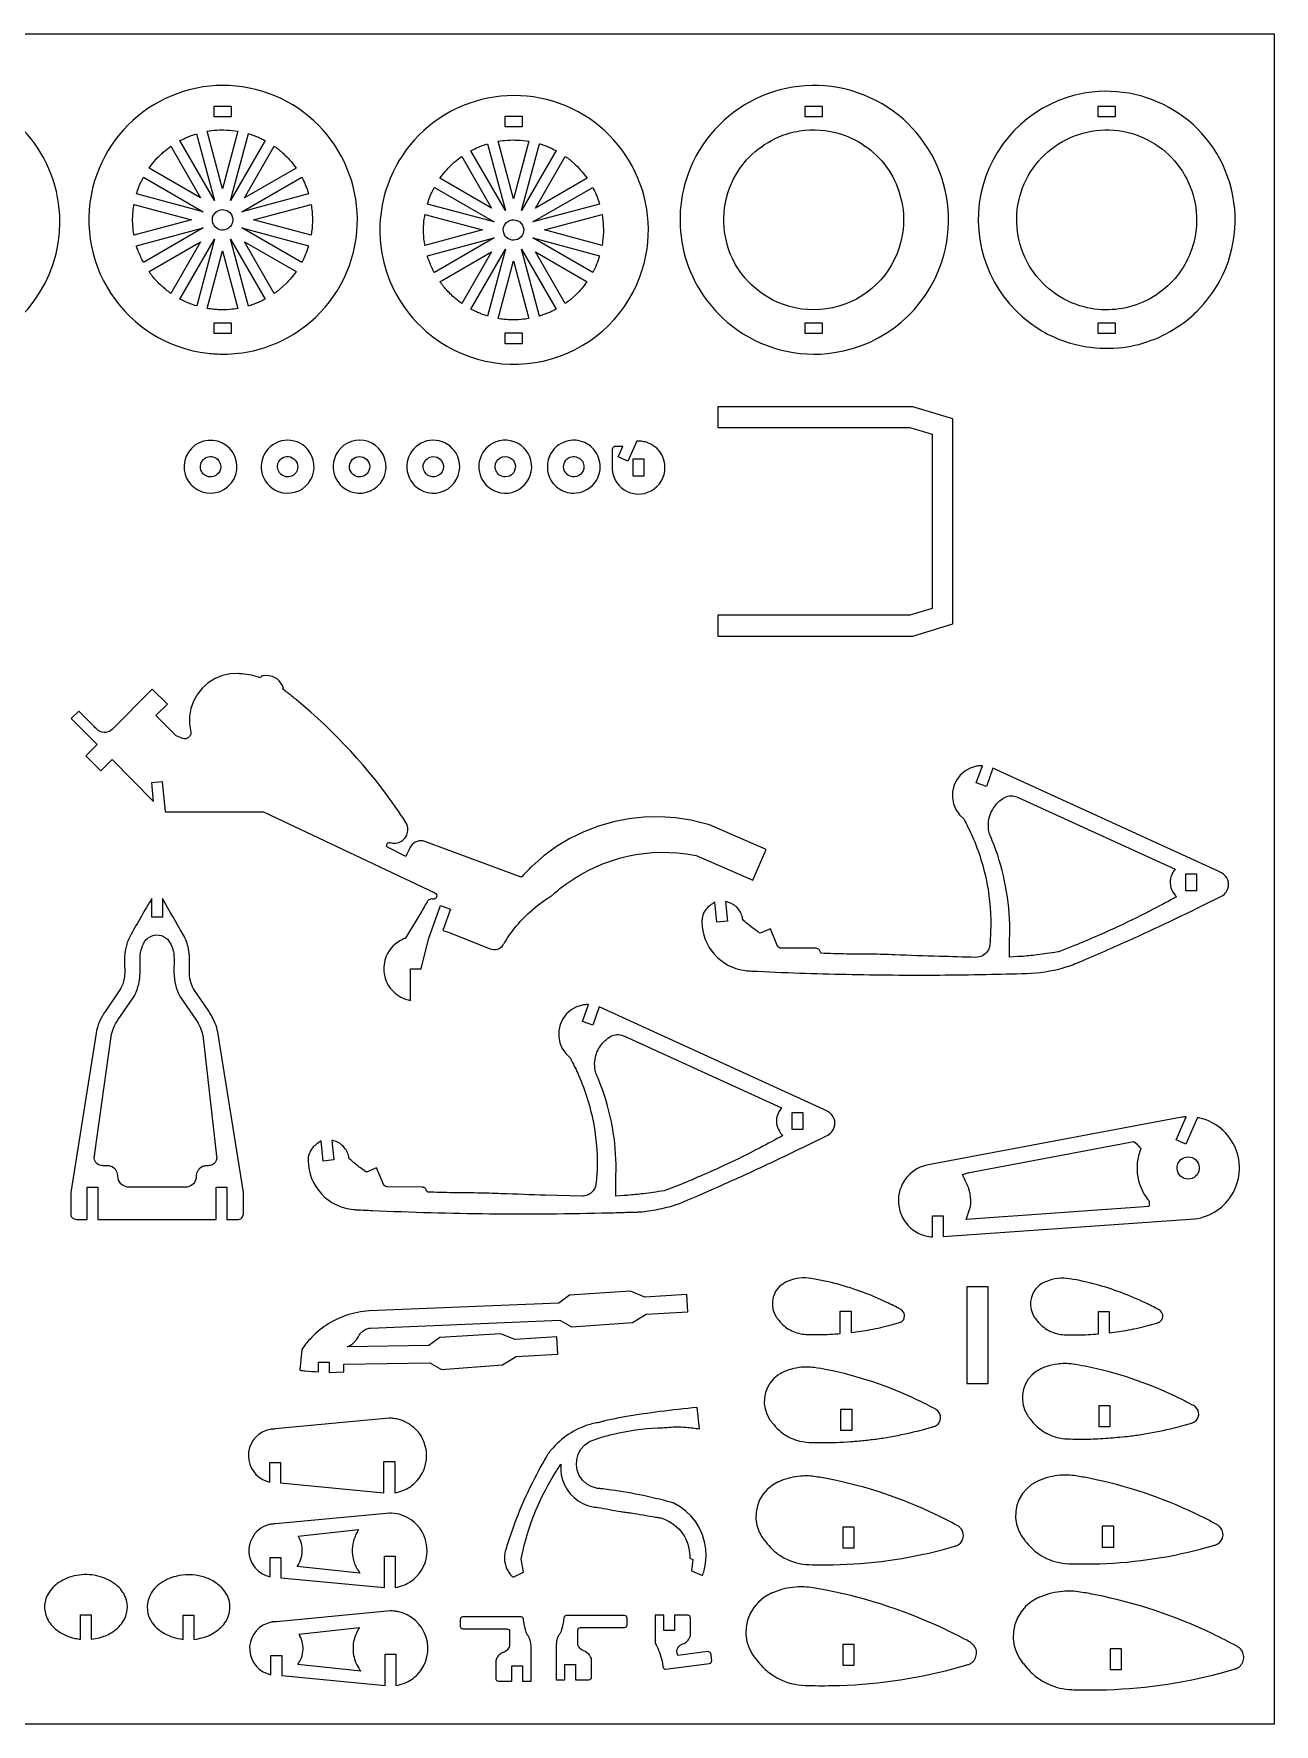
# Model space of a CAD drawing. Extents: x -50 to 95, y -26 to 53.
# Drawn here: x 37 to 94.7, y -25.5 to 53.1 of the extents above; entities that cross this region are included whole.
import ezdxf

# ---------------------------------------------------------------- set-up
doc = ezdxf.new("R2010")
doc.units = 0
doc.header["$MEASUREMENT"] = 0
doc.layers.get('0').update_dxf_attribs({"linetype": 'CONTINUOUS'})
doc.layers.add('SECTIONCUTEDGES', color=18, linetype='CONTINUOUS')

msp = doc.modelspace()

# ---------------------------------------------------------------- linework, layer by layer
msp.add_lwpolyline([(94.677, -25.547), (-50.339, -25.547), (-50.339, 53.059), (94.677, 53.059)], close=True)
at = {"layer": 'SECTIONCUTEDGES'}
for points in [[(26.861, 40.666, 0.325322), (33.848, 38.374, 0.325497), (38.174, 44.316, 0.371858), (32.841, 50.496, 0.371962), (25.95, 46.123, 0.115164), (25.768, 43.286, 0.115322)], [(45.798, 38.165, 0.112364), (48.485, 38.782, 0.210055), (51.75, 42.602, 0.414116), (47.576, 50.389, 0.414311), (39.791, 46.216, 0.221929), (40.549, 40.981, 0.222236), (45.044, 38.206, 0.015157), (45.408, 38.175, 0.014233)], [(69.417, 39.498, 0.206957), (74.207, 38.232, 0.283205), (79.21, 42.46, 0.410681), (75.294, 50.32, 0.410721), (67.389, 46.499, 0.157062), (67.275, 42.675, 0.156826)], [(83.645, 39.383, 0.096009), (85.73, 38.546, 0.068853), (87.429, 38.457, 0.067711), (88.928, 38.792, 0.064759), (90.349, 39.54, 0.042288), (91.09, 40.163, 0.076087), (92.174, 41.63, 0.210202), (92.508, 46.425, 0.404304), (85.05, 50.098, 0.290152), (80.956, 45.189, 0.289788)], [(55.225, 39.216, 0.254136), (61.05, 37.94, 0.254134), (65.289, 42.133, 0.414116), (61.114, 49.92, 0.414311), (53.33, 45.747, 0.14489), (53.311, 42.202, 0.144775)], [(45.372, 45.305), (43.763, 48.091, -0.012176), (44.115, 48.259, -0.019565), (44.34, 48.349, -0.009363), (44.439, 48.382, 0.003121), (44.539, 48.414)], [(45.744, 45.849), (45.026, 48.529, -0.057699), (45.922, 48.585, -0.024823), (46.462, 48.529)], [(46.116, 45.305), (46.949, 48.417, 0.006199), (46.968, 48.412, -0.0186), (46.987, 48.407), (47.374, 48.265, -0.018388), (47.551, 48.182, 0.006129), (47.726, 48.095)], [(59.283, 45.38), (58.565, 48.06, -0.057699), (59.461, 48.116, -0.024823), (60, 48.06)], [(70.362, 41.379, -0.211285), (69.069, 44.501, -0.111358), (69.523, 46.312, -0.08886), (70.382, 47.455, -0.085912), (71.62, 48.262, -0.063127), (72.596, 48.543, -0.114379), (74.492, 48.403, -0.173245), (76.738, 46.715, -0.172762), (77.41, 43.98, -0.286521), (74.699, 40.482, -0.286207)], [(89.618, 41.244, -0.083314), (88.406, 40.515, -0.158081), (85.835, 40.356, -0.418063), (82.841, 45.5, -0.417665), (88.026, 48.432, -0.195857), (90.509, 46.491, -0.195502), (90.932, 43.362, -0.076037), (90.434, 42.195, -0.077055)], [(42.322, 46.814, -0.014778), (42.568, 47.127, -0.028539), (42.855, 47.434, -0.018438), (43.033, 47.591, -0.011345), (43.337, 47.83), (44.724, 45.427)], [(46.763, 45.427), (48.15, 47.829, 0.006303), (48.281, 47.735, -0.01891), (48.409, 47.638, -0.017187), (48.562, 47.502, -0.012321), (48.765, 47.301, -0.018926), (48.931, 47.114, -0.012469), (49.166, 46.815)], [(55.861, 46.345, -0.014778), (56.107, 46.658, -0.028539), (56.394, 46.965, -0.018438), (56.572, 47.122, -0.011345), (56.876, 47.361), (58.263, 44.958)], [(58.911, 44.837), (57.302, 47.622, -0.012176), (57.653, 47.79, -0.019565), (57.878, 47.88, -0.009363), (57.978, 47.913, 0.003121), (58.078, 47.945)], [(59.654, 44.837), (60.488, 47.948, 0.006199), (60.507, 47.943, -0.0186), (60.526, 47.938), (60.913, 47.796, -0.018388), (61.09, 47.713, 0.006129), (61.265, 47.626)], [(60.302, 44.958), (61.689, 47.36, 0.006303), (61.819, 47.266, -0.01891), (61.947, 47.169, -0.017187), (62.101, 47.034, -0.012321), (62.303, 46.833, -0.018926), (62.47, 46.645, -0.012469), (62.705, 46.346)], [(41.738, 45.612, -0.012918), (41.85, 45.934, -0.018758), (41.941, 46.151, -0.010898), (41.999, 46.27, 0.003632), (42.059, 46.389), (44.846, 44.779)], [(46.642, 44.78), (49.428, 46.389, -0.026072), (49.589, 46.052, -0.02074), (49.75, 45.612)], [(55.277, 45.143, -0.012918), (55.389, 45.465, -0.018758), (55.479, 45.682, -0.010898), (55.538, 45.801, 0.003632), (55.598, 45.92), (58.385, 44.311)], [(60.18, 44.311), (62.967, 45.92, -0.026072), (63.127, 45.584, -0.020703), (63.289, 45.144)], [(41.623, 43.69, 0.006429), (41.598, 43.837, -0.01929), (41.577, 43.985), (41.556, 44.408), (41.577, 44.83, -0.018896), (41.598, 44.978, 0.006298), (41.622, 45.125), (44.302, 44.408)], [(45.926, 43.968, -0.781821), (45.378, 44.71, -0.781093), (46.21, 44.312, -0.122906), (46.111, 44.105, -0.122447)], [(47.186, 44.408), (49.865, 45.126, -0.035509), (49.925, 44.467, -0.037792), (49.89, 43.847, -0.007975), (49.878, 43.768, 0.002658), (49.866, 43.69)], [(42.06, 42.427, -0.020623), (41.819, 42.958, -0.019978), (41.745, 43.165, -0.019766), (41.74, 43.183, 0.006588), (41.735, 43.202), (44.846, 44.036)], [(46.642, 44.036), (49.75, 43.203, -0.023422), (49.609, 42.813, -0.022807), (49.429, 42.427)], [(55.162, 43.221, 0.006429), (55.137, 43.368, -0.01929), (55.116, 43.516), (55.095, 43.939), (55.116, 44.361, -0.018896), (55.137, 44.509, 0.006298), (55.161, 44.656), (57.841, 43.939)], [(59.462, 43.498, -0.385134), (58.862, 43.714, -0.384041), (59.017, 44.333, -0.445044), (59.701, 44.163, -0.443903)], [(60.724, 43.939), (63.404, 44.657, -0.035509), (63.463, 43.998, -0.037792), (63.428, 43.378, -0.007975), (63.417, 43.299, 0.002658), (63.404, 43.221)], [(42.322, 42.001), (44.724, 43.388), (43.338, 40.986, -0.024397), (42.912, 41.331, -0.042082), (42.484, 41.785, -0.010889), (42.402, 41.892, 0.00363)], [(43.763, 40.723), (45.372, 43.51), (44.54, 40.402, -0.012234), (44.227, 40.51, -0.017991), (44.019, 40.596, -0.010478), (43.891, 40.659, 0.003492)], [(46.949, 40.399), (46.116, 43.51), (47.726, 40.721, 0.006248), (47.551, 40.633, -0.018746), (47.374, 40.55), (46.987, 40.408, -0.018599), (46.968, 40.403, 0.006199)], [(48.151, 40.986), (46.763, 43.388), (49.166, 42.001, -0.014529), (48.895, 41.655, -0.022653), (48.705, 41.447), (48.409, 41.178, -0.018394), (48.281, 41.08, 0.006131)], [(55.598, 41.958, -0.020623), (55.357, 42.489, -0.019978), (55.283, 42.696, -0.019766), (55.278, 42.714, 0.006588), (55.274, 42.733), (58.385, 43.567)], [(60.18, 43.567), (63.288, 42.734, -0.023422), (63.148, 42.344, -0.022807), (62.967, 41.958)], [(45.026, 40.286), (45.744, 42.966), (46.462, 40.287, -0.013089), (46.096, 40.242, -0.036535), (45.536, 40.229, -0.015577), (45.31, 40.247, -0.012352)], [(56.876, 40.517, -0.024397), (56.45, 40.862, -0.042082), (56.022, 41.316, -0.010889), (55.941, 41.423, 0.00363), (55.861, 41.532), (58.263, 42.919)], [(57.302, 40.254), (58.911, 43.041), (58.078, 39.933, -0.012234), (57.766, 40.041, -0.017991), (57.558, 40.127, -0.010478), (57.429, 40.19, 0.003492)], [(58.565, 39.817), (59.283, 42.497), (60, 39.818, -0.013089), (59.635, 39.773, -0.036535), (59.074, 39.76, -0.015577), (58.848, 39.778, -0.012352)], [(60.488, 39.93), (59.654, 43.041), (61.265, 40.252, 0.006248), (61.09, 40.164, -0.018746), (60.913, 40.081), (60.526, 39.939, -0.018599), (60.507, 39.934, 0.006199)], [(61.689, 40.517), (60.302, 42.919), (62.704, 41.532, -0.014529), (62.433, 41.186, -0.022653), (62.244, 40.978), (61.947, 40.709, -0.018394), (61.82, 40.611, 0.006131)], [(44.402, 31.979, 0.865068), (46.206, 33.614, 0.86425), (44.009, 32.563, 0.072818), (44.162, 32.243, 0.072347)], [(48.036, 31.942, 0.318391), (49.457, 31.906, 0.317954), (49.964, 33.236, 0.517503), (48.087, 33.951, 0.517001)], [(51.337, 31.979, 0.74091), (53.302, 33.281, 0.740811), (50.945, 33.294, 0.14889), (50.941, 32.577, 0.148825)], [(54.766, 31.979, 0.331799), (56.234, 31.907, 0.331521), (56.723, 33.294, 0.502041), (54.862, 33.951, 0.501728)], [(58.209, 31.908, 0.63423), (60.123, 33.046, 0.633992), (58.026, 33.799, 0.223996), (57.672, 32.811, 0.223818)], [(61.349, 31.942, 0.166963), (62.08, 31.698, 0.218695), (63.035, 32.146, 0.177291), (63.316, 32.914, 0.171132), (63.035, 33.711, 0.189397), (62.276, 34.144, 0.183559), (61.398, 33.949, 0.164151), (60.93, 33.35, 0.158029), (60.91, 32.563, 0.081931), (61.071, 32.231, 0.075339)], [(65.015, 34.116), (64.605, 33.181), (64.147, 33.381), (64.362, 33.875), (64.001, 33.875, 0.146455), (63.934, 33.841, 0.196282), (63.868, 33.69), (63.87, 32.825, 0.597776), (65.83, 31.898, 0.597766), (65.522, 34.044, 0.052723), (65.293, 34.102, 0.044487)], [(45.043, 32.477, -0.127868), (44.828, 32.618, -0.137935), (44.721, 32.832, -0.320239), (44.954, 33.339, -0.324958), (45.502, 33.279, -0.217691), (45.658, 32.914, -0.220677), (45.485, 32.563, -0.140127), (45.233, 32.457, -0.112138)], [(48.653, 32.47, -0.15519), (48.399, 32.643, -0.312546), (48.367, 33.173, -0.392669), (48.983, 33.348, -0.389755), (49.208, 32.745, -0.204093), (48.957, 32.495, -0.136251), (48.676, 32.465, -0.015884), (48.664, 32.467, -0.015468)], [(51.82, 32.563, -0.389326), (51.738, 33.203, -0.393682), (52.365, 33.333, -0.425563), (52.513, 32.672, -0.30245), (52.024, 32.465, -0.064927), (51.916, 32.5, -0.063676)], [(55.104, 32.766, -0.275396), (55.186, 33.232, -0.267762), (55.644, 33.392, -0.183622), (55.918, 33.223, -0.175376), (56.021, 32.903, -0.249087), (55.803, 32.529, -0.472136)], [(58.734, 32.484, -0.160814), (58.505, 32.665, -0.156528), (58.424, 32.953, -0.261047), (58.658, 33.336, -0.251161), (59.122, 33.345, -0.13635), (59.296, 33.185, -0.240204), (59.333, 32.745, -0.195756), (59.089, 32.495, -0.192418)], [(61.923, 32.484, -0.355945), (61.616, 32.999, -0.188687), (61.785, 33.294, -0.315158), (62.33, 33.33, -0.316961), (62.549, 32.832, -0.219082), (62.317, 32.515, -0.217765)], [(39.375, 19.485), (40.074, 18.784), (40.6, 19.308), (42.537, 17.367), (42.45, 18.238), (42.93, 18.287), (43.074, 16.879), (47.645, 16.879), (55.619, 13.113, -0.168887), (55.697, 13.031, -0.362921), (55.646, 12.849, -0.089504), (55.6, 12.828, -0.079719), (55.543, 12.823, 0.015746), (55.469, 12.826, 0.104795), (55.386, 12.81, 0.167951), (55.26, 12.695, -0.009744), (54.924, 12.108), (54.234, 10.993, -0.104608), (54.213, 10.982, 0.035992), (54.121, 10.948, 0.188726), (53.364, 10.171, 0.136053), (53.259, 9.356, 0.111308), (53.48, 8.775, 0.142971), (54.145, 8.213, 0.032757), (54.262, 8.17, 0.017693), (54.486, 8.113), (54.486, 9.586), (54.986, 9.586), (55.324, 10.959), (55.879, 12.526), (56.35, 12.359), (55.995, 11.356, -0.0051), (56.195, 11.293, -0.011435), (56.284, 11.262), (58.196, 10.509, 0.161502), (58.536, 10.498, 0.169689), (58.8, 10.688, 0.018768), (58.891, 10.829, -0.030198), (59.266, 11.383, -0.042786), (59.953, 12.134, -0.036783), (60.88, 12.87, -0.013895), (60.978, 12.932, 0.025116), (61.075, 12.997, 0.025774), (61.204, 13.105, -0.018155), (61.442, 13.309, -0.204103), (67.309, 14.931), (67.783, 14.852), (70.413, 13.702), (71.038, 15.131), (68.408, 16.281), (67.531, 16.487), (66.814, 16.598), (66.09, 16.647), (65.365, 16.632), (64.644, 16.555), (63.932, 16.415), (63.234, 16.214), (62.557, 15.954), (61.905, 15.636), (61.283, 15.262), (60.696, 14.836), (60.148, 14.36, 0.013028), (60.045, 14.258, -0.002171), (59.643, 13.839), (55.152, 15.502, 0.161142), (54.793, 15.502, 0.167596), (54.518, 15.292, 0.03262), (54.464, 15.198, -0.002417), (54.27, 14.807), (53.414, 15.236, -0.162704), (53.381, 15.292, -0.252017), (53.416, 15.417, -0.283369), (53.547, 15.451, 0.098494), (53.795, 15.425, 0.501374), (54.324, 16.289, 0.048434), (54.272, 16.39, 0.007698), (53.876, 16.982, 0.069513), (49.183, 22.084, 0.005338), (48.761, 22.424, 0.010401), (48.539, 22.592, -0.035073), (48.56, 22.629, 0.136057), (48.567, 22.651, 0.100505), (48.564, 22.666, 0.016455), (48.528, 22.751, 0.341491), (47.651, 23.206, 0.016455), (47.56, 23.186, 0.112005), (47.548, 23.18, 0.134653), (47.539, 23.167, -0.022312), (47.516, 23.111, 0.028235), (47.091, 23.227, 0.028606), (46.662, 23.292, 0.006314), (46.528, 23.303, 0.013802), (46.467, 23.306), (46.098, 23.291), (45.738, 23.214), (45.396, 23.077), (45.082, 22.884), (44.805, 22.64), (44.573, 22.353), (44.394, 22.031), (44.272, 21.683), (44.21, 21.32), (44.211, 20.951), (44.275, 20.588, -0.120312), (44.246, 20.449, -0.115005), (44.154, 20.334, -0.125142), (44.034, 20.28, -0.119875), (43.898, 20.289), (43.579, 20.413), (42.647, 21.352), (43.176, 21.88), (42.476, 22.581), (40.602, 20.709, -0.145804), (40.333, 20.575, -0.210214), (39.959, 20.667, -0.016381), (39.942, 20.68, -0.008191), (39.911, 20.709, -0.009829), (39.737, 20.878, 0.001638), (39.055, 21.566), (38.701, 21.213), (39.902, 20.01)], [(81.586, 18.912), (81.284, 18.063), (80.813, 18.23), (81.096, 19.026, -0.009124), (80.909, 19.013, 0.035207), (80.809, 19), (80.535, 18.915), (80.283, 18.775), (80.067, 18.586), (79.894, 18.356), (79.772, 18.096), (79.707, 17.816), (79.702, 17.528), (79.756, 17.246), (79.867, 16.981), (80.031, 16.744), (80.24, 16.547, -0.066761), (80.264, 16.502, 0.023228), (80.301, 16.415, 0.00512), (80.468, 16.081, -0.014428), (80.628, 15.743, -0.05613), (81.312, 13.543, -0.057387), (81.481, 11.296, -0.014084), (81.44, 10.692, -0.122169), (81.337, 10.4, -0.258679), (80.789, 10.112, -0.000991), (79.096, 10.156, -0.003047), (77.03, 10.227, 0.006155), (75.917, 10.258, 0.003714), (75.348, 10.262, -0.004918), (74.778, 10.268, -0.002398), (74.185, 10.283, 0.000799), (73.591, 10.3, 0.028598), (73.542, 10.411, 0.161536), (73.439, 10.512, 0.057098), (73.391, 10.529, 0.047308), (73.33, 10.537), (71.737, 10.539, -0.081624), (71.658, 10.561, -0.074835), (71.584, 10.61, -0.020482), (71.57, 10.624, -0.045194), (71.564, 10.631), (71.232, 11.434), (70.752, 11.235), (70.645, 11.306, -0.015251), (70.335, 11.535, -0.015251), (70.04, 11.783, 0.009145), (69.961, 11.85, -0.096768), (69.945, 11.87, -0.120073), (69.937, 11.899, 0.047499), (69.931, 11.955, 0.141524), (69.683, 12.424, 0.141524), (69.222, 12.689, 0.016567), (69.185, 12.697, -0.005522), (69.148, 12.703), (69.241, 11.795), (68.743, 11.745), (68.648, 12.678, 0.004185), (68.43, 12.529, 0.073254), (68.244, 12.355, 0.086359), (68.091, 12.075, 0.085895), (68.041, 11.758, 0.181323), (68.636, 10.241, 0.182665), (70.073, 9.499, 0.017132), (70.35, 9.476, 0.002988), (72.601, 9.384, 0.006952), (76.935, 9.292, 0.006952), (81.271, 9.32, 0.001959), (83.152, 9.366, 0.061284), (84.858, 9.626, 0.032703), (85.563, 9.874, 0.000916), (86.319, 10.199, 0.00617), (88.826, 11.318, 0.006143), (91.316, 12.504), (92.222, 12.955, 0.107121), (92.441, 13.15, 0.158648), (92.555, 13.502, 0.179758), (92.41, 13.893, 0.084569), (92.222, 14.048, 0.011402), (92.162, 14.081, 0.006019), (92.045, 14.139)], [(82.364, 10.119, 0.001819), (82.362, 10.514, -0.005457), (82.364, 10.908, -0.005557), (82.37, 11.152, 0.010785), (82.374, 11.396, 0.044291), (82.181, 13.417, 0.045327), (81.644, 15.328, 0.011839), (81.473, 15.747, -0.056794), (81.401, 15.981, -0.12358), (81.444, 16.692, -0.12042), (81.824, 17.316, -0.074062), (82.141, 17.55, -0.231079), (82.711, 17.57, -0.017826), (82.735, 17.558, 0.011527), (82.76, 17.546), (90.068, 14.212, 0.033575), (89.957, 14.054, 0.089461), (89.849, 13.774, 0.115413), (89.866, 13.362, 0.115536), (90.064, 13, 0.020408), (90.099, 12.964, -0.006802), (90.134, 12.93, -0.003887), (89.072, 12.364, -0.01123), (87.455, 11.564, -0.006478), (86.426, 11.1, -0.006479), (85.387, 10.662), (84.687, 10.386, -0.027258), (84.603, 10.367, -0.004531), (84.095, 10.285, -0.00906), (83.653, 10.227, -0.005336), (82.902, 10.15, -0.019134), (82.824, 10.146, -0.021054), (82.754, 10.148)], [(39.448, -2.074), (39.448, -0.58), (39.948, -0.58), (39.948, -2.074), (45.448, -2.074), (45.448, -0.58), (45.948, -0.58), (45.948, -2.074), (46.49, -2.073, 0.185813), (46.643, -1.995, 0.172664), (46.713, -1.825), (46.713, -0.823), (45.522, 6.634, 0.048631), (45.406, 7.034, 0.053476), (45.099, 7.617), (44.39, 8.65, -0.042369), (44.324, 8.781, -0.05136), (44.227, 9.117, -0.022282), (44.21, 9.245, -0.018567), (44.202, 9.398, -0.006146), (44.2, 10.079, 0.052443), (44.159, 10.513, 0.080341), (43.911, 11.171, 0.0006), (42.948, 12.847), (42.948, 11.974), (42.448, 11.974), (42.448, 12.848, -0.001265), (41.966, 12.02, 0.003794), (41.488, 11.189, 0.058244), (41.269, 10.668, 0.063092), (41.188, 10.153, 0.016618), (41.191, 9.54, -0.039019), (41.177, 9.21, -0.08946), (41.013, 8.673, -0.007435), (41.005, 8.659, -0.011972), (41, 8.651), (40.291, 7.617, 0.048899), (40.01, 7.098, 0.053441), (39.856, 6.58), (38.681, -0.827), (38.682, -1.851, 0.185957), (38.76, -2.004, 0.172664), (38.93, -2.074, 0.016956), (39.111, -2.077, -0.004396)], [(39.854, 0.57, -0.187835), (39.774, 0.828, -0.028282), (39.786, 0.919, 0.010555), (39.801, 1.01), (40.559, 6.436, -0.055767), (40.671, 6.817, -0.048899), (40.886, 7.216), (41.611, 8.273, 0.039283), (41.721, 8.486, 0.054551), (41.87, 8.99, 0.021912), (41.895, 9.174, 0.018988), (41.906, 9.388, 0.00723), (41.906, 10.076, -0.03342), (41.915, 10.248, -0.101204), (42.104, 10.814, -0.223836), (42.58, 11.145, -0.159962), (43, 11.082, -0.155534), (43.311, 10.776, -0.055982), (43.437, 10.457, -0.058348), (43.484, 10.132, -0.012826), (43.486, 9.76, 0.009225), (43.484, 9.388, 0.056267), (43.555, 8.839, 0.058965), (43.739, 8.345, 0.007426), (43.763, 8.3, 0.011972), (43.779, 8.273), (44.503, 7.216, -0.04427), (44.696, 6.867, -0.04711), (44.814, 6.511, -0.004249), (44.818, 6.496, -0.011983), (44.819, 6.491), (45.448, 1.01, -0.002653), (45.47, 0.828, -0.124044), (45.449, 0.665, -0.265958), (45.161, 0.434, -0.032026), (44.988, 0.418, 0.095423), (44.818, 0.38, 0.129798), (44.617, 0.222, 0.129739), (44.521, -0.014, 0.026744), (44.514, -0.111, -0.059933), (44.5, -0.207, -0.165101), (44.326, -0.467, -0.156708), (44.017, -0.577), (41.378, -0.577, -0.145829), (41.087, -0.48, -0.209993), (40.883, -0.143, -0.017729), (40.871, -0.017, 0.079747), (40.843, 0.107, 0.142824), (40.671, 0.327, 0.142126), (40.407, 0.421, 0.022063), (40.247, 0.424, -0.046173), (40.087, 0.434, -0.187835)], [(63.268, 7.808), (62.966, 6.958), (62.495, 7.125), (62.778, 7.921, -0.009124), (62.591, 7.908, 0.035207), (62.491, 7.895), (62.217, 7.81), (61.966, 7.67), (61.749, 7.481), (61.576, 7.251), (61.454, 6.991), (61.389, 6.711), (61.384, 6.423), (61.438, 6.141), (61.549, 5.876), (61.713, 5.639), (61.922, 5.442, -0.066761), (61.946, 5.397, 0.023228), (61.984, 5.31, 0.00512), (62.15, 4.976, -0.014428), (62.31, 4.638, -0.058639), (63.012, 2.34, -0.059897), (63.154, -0.008, -0.014451), (63.115, -0.439, -0.181237), (62.916, -0.826, -0.094922), (62.721, -0.945, -0.087412), (62.477, -0.99), (60.778, -0.949, -0.003047), (58.712, -0.878, 0.006155), (57.599, -0.847, 0.003714), (57.03, -0.843, -0.004918), (56.46, -0.837, -0.002398), (55.867, -0.822, 0.000799), (55.274, -0.805, 0.028598), (55.224, -0.694, 0.161536), (55.121, -0.593, 0.057098), (55.073, -0.576, 0.047308), (55.012, -0.568), (53.419, -0.566, -0.088454), (53.343, -0.546, -0.074835), (53.266, -0.495, -0.020482), (53.252, -0.481, -0.045194), (53.247, -0.474), (52.914, 0.329), (52.434, 0.13), (52.222, 0.275, -0.015251), (51.991, 0.449, -0.012477), (51.722, 0.678, 0.009145), (51.643, 0.745, -0.096768), (51.627, 0.765, -0.120073), (51.619, 0.794, 0.047499), (51.613, 0.85, 0.141524), (51.365, 1.319, 0.141524), (50.904, 1.584, 0.016567), (50.868, 1.592, -0.005522), (50.83, 1.599), (50.923, 0.69), (50.425, 0.64), (50.33, 1.573, 0.004185), (50.112, 1.424, 0.073254), (49.926, 1.25, 0.086359), (49.773, 0.97, 0.085895), (49.723, 0.653, 0.185891), (50.341, -0.883, 0.184789), (51.837, -1.615, 0.011293), (52.011, -1.627, -0.000025), (52.707, -1.658, 0.008699), (58.17, -1.807, 0.008533), (63.741, -1.766, 0.002513), (64.136, -1.755, -0.003747), (64.53, -1.744, 0.001648), (64.939, -1.735, 0.012595), (65.156, -1.724, 0.03009), (65.988, -1.61, 0.028719), (66.839, -1.388, 0.022705), (67.156, -1.27, 0.003791), (69.009, -0.465, 0.004936), (71.007, 0.445, 0.004909), (72.998, 1.399), (73.905, 1.85, 0.107121), (74.123, 2.045, 0.158648), (74.237, 2.397, 0.179758), (74.092, 2.788, 0.084569), (73.905, 2.943, 0.011402), (73.844, 2.976, 0.006019), (73.728, 3.034)], [(64.046, -0.986, 0.001819), (64.044, -0.591, -0.005457), (64.046, -0.197, -0.002886), (64.052, 0.139, 0.011204), (64.054, 0.474, 0.045332), (63.835, 2.47, 0.045335), (63.259, 4.394, 0.013972), (63.164, 4.613, -0.030249), (63.117, 4.733, -0.04675), (63.07, 4.942, -0.071998), (63.076, 5.382, -0.113056), (63.323, 5.994, -0.112492), (63.814, 6.441, -0.11859), (64.097, 6.522, -0.115868), (64.393, 6.465, -0.017826), (64.417, 6.453, 0.011527), (64.442, 6.441), (71.75, 3.107, 0.03732), (71.629, 2.931, 0.102803), (71.524, 2.621, 0.112003), (71.566, 2.211, 0.112091), (71.78, 1.859, 0.01533), (71.798, 1.842, -0.00511), (71.816, 1.825, -0.003887), (70.754, 1.259, -0.01123), (69.137, 0.459, -0.006478), (68.108, -0.005, -0.006479), (67.069, -0.443), (66.369, -0.719, -0.027258), (66.285, -0.738, -0.004531), (65.777, -0.82, -0.00906), (65.335, -0.878, -0.005336), (64.584, -0.955, -0.019134), (64.506, -0.959, -0.021054), (64.436, -0.957)], [(78.78, -2.89), (78.78, -1.905), (79.28, -1.905), (79.28, -2.861), (90.98, -2.046, 0.064499), (91.524, -1.913, 0.11269), (92.413, -1.314, 0.26871), (92.953, 1.015, 0.268886), (91.202, 2.64, 0.009244), (91.156, 2.65, -0.003081), (91.11, 2.659), (90.568, 1.421), (90.11, 1.621), (90.58, 2.696, 0.007419), (90.439, 2.687, 0.015637), (90.372, 2.679), (78.498, 0.446, 0.364198), (77.191, -1.298, 0.365133), (78.682, -2.881, 0.008463), (78.731, -2.886, -0.002821)], [(80.344, -2.075), (80.536, -1.519, 0.033242), (80.552, -1.433, 0.018338), (80.565, -1.273, 0.037378), (80.56, -1.142, 0.017912), (80.522, -0.872, 0.022888), (80.473, -0.662, 0.034926), (80.426, -0.528, 0.01324), (80.3, -0.257, -0.004413), (80.169, 0.012, 0.006445), (80.333, 0.063, -0.019338), (80.498, 0.109), (88.144, 1.548), (88.235, 1.474, -0.018379), (88.319, 1.394, -0.018378), (88.398, 1.308), (88.47, 1.216), (88.407, 1.042, 0.139305), (88.364, -0.257, 0.102133), (88.784, -1.131, 0.033661), (88.832, -1.186, -0.097619), (88.854, -1.219, -0.082482), (88.862, -1.25, -0.025939), (88.863, -1.35, -0.02594), (88.859, -1.394, -0.012951), (88.845, -1.48)], [(90.323, -0.059, -0.908595), (90.952, 0.755, -0.9083), (90.49, -0.164, -0.048053), (90.402, -0.12, -0.047891)], [(49.333, -9.092, 0.003806), (49.593, -9.116, 0.001632), (50.201, -9.164), (50.201, -8.72), (50.701, -8.72), (50.701, -9.197), (51.388, -9.156), (51.388, -8.812), (55.396, -8.738), (55.934, -9.049), (58.772, -8.837), (59.403, -8.456), (61.346, -8.34), (61.298, -7.54), (59.346, -7.657), (58.686, -7.39), (55.846, -7.569), (55.346, -7.939), (51.549, -8, 0.083049), (51.836, -7.818, 0.08201), (52.052, -7.549, -0.01187), (52.12, -7.434, -0.066267), (52.222, -7.31, -0.078483), (52.413, -7.183, -0.083534), (52.62, -7.126), (61.442, -6.764), (61.98, -7.076), (64.818, -6.863), (65.449, -6.482), (67.392, -6.366), (67.344, -5.566), (65.392, -5.683), (64.732, -5.417), (61.892, -5.595), (61.392, -5.965), (52.571, -6.327, 0.064783), (51.487, -6.545, 0.125373), (49.814, -7.636, 0.01919), (49.611, -7.874), (49.427, -8.127)], [(74.486, -7.383), (74.486, -6.337), (74.986, -6.337), (74.986, -7.333, 0.01908), (75.882, -7.199, 0.017443), (76.848, -6.981), (77.198, -6.884, -0.038389), (77.266, -6.86, 0.080703), (77.332, -6.831, 0.501374), (77.367, -6.309, 0.054447), (77.283, -6.252, 0.011126), (76.656, -5.934, 0.045142), (74.388, -5.091, 0.025718), (73.152, -4.822, 0.068137), (72.593, -4.807, 0.069566), (72.061, -4.941, 0.072806), (71.732, -5.135, 0.110709), (71.436, -5.507), (71.368, -5.684), (71.331, -5.871), (71.326, -6.061), (71.353, -6.25), (71.412, -6.431), (71.501, -6.599, 0.021357), (71.554, -6.675, 0.014133), (71.694, -6.847, 0.103358), (72.225, -7.253, 0.100305), (72.892, -7.421, 0.015529), (73.515, -7.431, 0.017374)], [(86.499, -7.397), (86.499, -6.352), (86.999, -6.352), (86.999, -7.348, 0.01908), (87.894, -7.213, 0.017443), (88.86, -6.995), (89.21, -6.898, -0.038389), (89.278, -6.875, 0.080703), (89.344, -6.846, 0.501374), (89.379, -6.324, 0.054447), (89.296, -6.266, 0.011126), (88.668, -5.949, 0.045142), (86.4, -5.105, 0.025718), (85.164, -4.836, 0.068137), (84.605, -4.821, 0.069566), (84.074, -4.956, 0.072806), (83.745, -5.15, 0.110709), (83.449, -5.521), (83.38, -5.699), (83.343, -5.885), (83.338, -6.076), (83.366, -6.264), (83.424, -6.445), (83.513, -6.613, 0.021357), (83.566, -6.689, 0.014133), (83.707, -6.861, 0.103358), (84.237, -7.267, 0.100305), (84.904, -7.436, 0.015529), (85.527, -7.446, 0.017374)], [(71.939, -12.106, 0.065635), (72.452, -12.34, 0.062601), (73.035, -12.441, 0.012318), (73.643, -12.455, 0.017265), (74.97, -12.407, 0.006228), (75.201, -12.387, 0.002281), (75.828, -12.324, 0.012938), (76.468, -12.24, 0.018394), (77.84, -11.971, 0.00664), (78.309, -11.854), (78.776, -11.725, -0.044724), (78.84, -11.704, 0.087071), (78.955, -11.655, 0.501374), (79.002, -10.959, 0.052991), (78.91, -10.896, 0.012578), (78.053, -10.459, 0.062543), (73.865, -9.065, 0.01309), (73.286, -8.965, 0.069731), (72.577, -8.962, 0.049289), (72.042, -9.089, 0.034019), (71.805, -9.189, 0.017944), (71.643, -9.278, 0.01715), (71.585, -9.315), (71.389, -9.478), (71.224, -9.67), (71.094, -9.889), (71.003, -10.125), (70.954, -10.374), (70.947, -10.628), (70.984, -10.879), (71.062, -11.121), (71.18, -11.345, 0.030734), (71.255, -11.448, -0.007019), (71.335, -11.547, 0.03989), (71.637, -11.875, 0.046849)], [(84.094, -12.026, 0.113994), (85.064, -12.282, 0.012132), (86.014, -12.288, 0.014603), (86.936, -12.244, 0.007186), (87.839, -12.162, 0.012938), (88.479, -12.078, 0.018394), (89.851, -11.809, 0.00664), (90.32, -11.692), (90.787, -11.563, -0.044724), (90.851, -11.542, 0.087071), (90.966, -11.493, 0.501374), (91.013, -10.797, 0.052991), (90.921, -10.734, 0.012578), (90.064, -10.297, 0.062543), (85.877, -8.903, 0.01309), (85.297, -8.803, 0.069731), (84.588, -8.8, 0.049289), (84.053, -8.927, 0.034019), (83.816, -9.027, 0.017944), (83.654, -9.116, 0.01715), (83.596, -9.154), (83.4, -9.316), (83.235, -9.509), (83.105, -9.727), (83.014, -9.964), (82.965, -10.213), (82.958, -10.466), (82.995, -10.717), (83.073, -10.959), (83.191, -11.183, 0.030734), (83.266, -11.286, -0.007019), (83.346, -11.385, 0.03239), (83.592, -11.661, 0.073161)], [(59.259, -18.716), (59.745, -18.483), (59.64, -17.851), (59.724, -17.461, -0.083655), (61.262, -13.796, -0.00626), (61.371, -13.628, 0.002087), (61.481, -13.462, 0.006638), (61.48, -13.691, 0.043175), (61.505, -13.952), (61.565, -14.191), (61.656, -14.419), (61.777, -14.634), (61.925, -14.83), (62.098, -15.006), (62.292, -15.156), (62.505, -15.28), (62.732, -15.375), (62.97, -15.438, 0.028044), (63.092, -15.455, -0.017732), (63.214, -15.47, -0.012811), (63.741, -15.565, 0.01328), (64.268, -15.66, 0.012993), (64.51, -15.691, -0.01195), (64.751, -15.721, -0.010726), (65.322, -15.818, 0.00932), (65.893, -15.917, -0.00474), (66.092, -15.95, -0.025801), (66.129, -15.958, -0.314046), (67.475, -17.6, -0.022826), (67.479, -17.713, 0.007607), (67.479, -17.826), (67.624, -17.885), (67.556, -18.417), (68.071, -18.628, -0.00783), (68.111, -18.517, 0.023494), (68.148, -18.405), (68.217, -18.074), (68.244, -17.736), (68.229, -17.398), (68.172, -17.064), (68.073, -16.74), (67.935, -16.431), (67.759, -16.142), (67.548, -15.877), (67.306, -15.64), (67.037, -15.435), (66.743, -15.266, 0.037256), (66.685, -15.247, -0.003315), (66.448, -15.185, 0.034716), (63.445, -14.608, 0.01139), (63.247, -14.589, -0.034028), (63.141, -14.574), (62.897, -14.496), (62.675, -14.366), (62.488, -14.192), (62.343, -13.98), (62.248, -13.742), (62.208, -13.489), (62.224, -13.233), (62.295, -12.987), (62.419, -12.763), (62.589, -12.571), (62.797, -12.421, -0.025958), (62.852, -12.393, -0.012621), (63.033, -12.32, -0.017599), (63.306, -12.227, -0.012694), (63.928, -12.059, -0.049711), (66.003, -11.766, -0.008291), (66.12, -11.763, 0.013835), (66.237, -11.759, 0.008166), (66.434, -11.743, -0.020152), (66.802, -11.723, -0.024348), (67.317, -11.74, -0.020289), (67.931, -11.816), (67.834, -10.821, 0.009618), (66.09, -11.012, 0.010773), (64.541, -11.246, 0.002048), (63.831, -11.372, 0.021874), (63.493, -11.449, 0.013096), (63.406, -11.476, -0.020745), (63.318, -11.501, -0.016173), (63.151, -11.535, 0.028503), (62.842, -11.607, 0.148721), (61.035, -12.795, 0.008202), (60.933, -12.921, 0.016416), (60.885, -12.987, 0.017481), (60.818, -13.095, 0.006923), (60.472, -13.71, 0.047966), (59.007, -17.153, 0.008193), (58.896, -17.523, 0.054151), (58.861, -17.735, 0.093895), (58.921, -18.192, 0.093895), (59.144, -18.596, 0.028093), (59.2, -18.657, -0.009362)], [(47.94, -14.282), (47.939, -13.384), (48.44, -13.384), (48.44, -14.327), (53.254, -14.787), (53.254, -13.329), (53.754, -13.329), (53.754, -14.787, 0.047423), (54.127, -14.685, 0.099809), (54.697, -14.328, 0.170073), (55.22, -13.31, 0.122256), (55.129, -12.447, 0.096881), (54.805, -11.909, 0.123217), (54.069, -11.416, 0.038722), (53.84, -11.352, 0.035655), (53.583, -11.322, 0.006019), (53.523, -11.319, 0.014702), (53.498, -11.32), (48.19, -11.818, 0.005876), (48.002, -11.833, 0.023567), (47.956, -11.84, 0.319045), (46.957, -12.879, 0.318903), (47.61, -14.165, 0.035261), (47.756, -14.229, 0.02915)], [(71.897, -17.827, 0.113994), (73.038, -18.127, 0.012132), (74.156, -18.134, 0.059829), (79.223, -17.433), (79.772, -17.281, -0.044724), (79.847, -17.257, 0.087071), (79.982, -17.199, 0.501374), (80.037, -16.38, 0.052991), (79.93, -16.306, 0.012578), (78.921, -15.792, 0.062543), (73.994, -14.152, 0.009794), (73.37, -14.041, 0.06036), (72.636, -14.014, 0.075913), (71.715, -14.234, 0.006314), (71.615, -14.277, 0.013802), (71.57, -14.298), (71.311, -14.447), (71.081, -14.638), (70.887, -14.865), (70.734, -15.121), (70.627, -15.4), (70.569, -15.693), (70.561, -15.991), (70.604, -16.287), (70.696, -16.571), (70.835, -16.835, 0.027175), (70.896, -16.92, -0.003463), (71.017, -17.072, 0.032859), (71.315, -17.404, 0.053889), (71.728, -17.73, 0.018728)], [(83.975, -17.787, 0.113994), (85.116, -18.087, 0.012132), (86.235, -18.094, 0.059829), (91.301, -17.393), (91.85, -17.241, -0.044724), (91.925, -17.217, 0.087071), (92.061, -17.159, 0.501374), (92.116, -16.34, 0.052991), (92.008, -16.266, 0.012578), (91, -15.752, 0.062543), (86.073, -14.112, 0.009794), (85.449, -14.001, 0.06036), (84.714, -13.974, 0.075913), (83.793, -14.195, 0.006314), (83.693, -14.237, 0.013802), (83.648, -14.258), (83.389, -14.407), (83.16, -14.598), (82.966, -14.825), (82.813, -15.081), (82.706, -15.36), (82.647, -15.653), (82.639, -15.951), (82.682, -16.247), (82.775, -16.531), (82.914, -16.795, 0.027175), (82.975, -16.88, -0.003463), (83.096, -17.032, 0.032859), (83.393, -17.364, 0.053889), (83.806, -17.69, 0.018728)], [(47.961, -18.692), (47.961, -17.794), (48.461, -17.794), (48.461, -18.737), (53.276, -19.197), (53.276, -17.739), (53.776, -17.739), (53.776, -19.197, 0.05147), (54.175, -19.084, 0.107286), (54.775, -18.682, 0.219098), (55.254, -17.305, 0.219068), (54.52, -16.045, 0.070527), (54.084, -15.823, 0.070554), (53.605, -15.732, 0.006019), (53.544, -15.73, 0.014702), (53.52, -15.73), (48.211, -16.228, 0.006012), (48.044, -16.242, 0.049653), (47.865, -16.277, 0.199317), (47.114, -16.892, 0.276745), (47.176, -18.164, 0.112527), (47.569, -18.536, 0.077117)], [(49.208, -18.219, 0.036811), (49.334, -18.004, 0.086534), (49.449, -17.611, 0.075433), (49.434, -17.237, 0.075591), (49.309, -16.886, 0.014453), (49.285, -16.844, -0.004817), (49.261, -16.802), (52.075, -16.498, 0.075939), (51.836, -17.03, 0.1558), (51.875, -18.051, 0.037072), (51.974, -18.272, 0.029434), (52.136, -18.532)], [(39.638, -21.597, 0.027943), (40.013, -21.525, 0.074409), (40.562, -21.298, 0.105275), (41.094, -20.801, 0.255238), (41.222, -19.64, 0.127924), (40.793, -19.069, 0.103344), (40.007, -18.674, 0.09748), (39.072, -18.613, 0.100786), (38.213, -18.906, 0.113409), (37.67, -19.419, 0.265194), (37.584, -20.634, 0.119117), (38.018, -21.164, 0.097373), (38.768, -21.53, 0.01993), (38.889, -21.557, 0.009773), (39.138, -21.597), (39.138, -20.469), (39.638, -20.469)], [(43.913, -21.602), (43.913, -20.474), (44.413, -20.474), (44.413, -21.602, 0.027668), (44.8, -21.528, 0.055217), (45.181, -21.388, 0.085085), (45.731, -20.983, 0.151535), (46.074, -20.303, 0.187353), (45.897, -19.452, 0.110616), (45.359, -18.924, 0.074635), (44.784, -18.678, 0.126646), (43.573, -18.672, 0.102686), (42.779, -19.057, 0.126984), (42.338, -19.622, 0.265876), (42.473, -20.834, 0.110812), (43.043, -21.334, 0.05007), (43.439, -21.501, 0.044392)], [(71.581, -23.411, 0.113994), (72.849, -23.745, 0.012132), (74.091, -23.753, 0.059829), (79.72, -22.974), (80.33, -22.805, -0.044724), (80.414, -22.777, 0.087071), (80.565, -22.714, 0.501374), (80.626, -21.804, 0.052991), (80.506, -21.721, 0.012578), (79.386, -21.15, 0.062543), (73.911, -19.328, 0.009794), (73.218, -19.204, 0.06036), (72.402, -19.174, 0.075913), (71.379, -19.419, 0.006314), (71.267, -19.466, 0.013802), (71.217, -19.49), (70.93, -19.655), (70.675, -19.867), (70.459, -20.12), (70.289, -20.405), (70.17, -20.714), (70.105, -21.04), (70.096, -21.371), (70.144, -21.7), (70.247, -22.015), (70.401, -22.309, 0.027175), (70.469, -22.403, -0.003463), (70.603, -22.572, 0.02583), (70.872, -22.88, 0.060935), (71.393, -23.303, 0.018728)], [(84.212, -23.704, 0.046849), (84.708, -23.866, 0.043821), (85.262, -23.941, 0.00767), (85.622, -23.953, 0.008632), (86.527, -23.952, 0.059829), (92.156, -23.173), (92.766, -23.004, -0.044724), (92.85, -22.977, 0.087071), (93.001, -22.913, 0.501374), (93.062, -22.003, 0.052991), (92.942, -21.921, 0.012578), (91.822, -21.349, 0.062543), (86.347, -19.527, 0.009794), (85.654, -19.403, 0.06036), (84.838, -19.373, 0.075913), (83.815, -19.619, 0.006314), (83.703, -19.666, 0.013802), (83.653, -19.689), (83.366, -19.855), (83.111, -20.067), (82.895, -20.319), (82.725, -20.604), (82.606, -20.914), (82.541, -21.239), (82.533, -21.571), (82.58, -21.899), (82.683, -22.215), (82.837, -22.508, 0.027175), (82.905, -22.603, -0.003463), (83.039, -22.771, 0.02583), (83.308, -23.08, 0.060935), (83.829, -23.502, 0.037469)], [(47.998, -23.245), (47.997, -22.346), (48.498, -22.346), (48.498, -23.289), (53.312, -23.749), (53.312, -22.291), (53.812, -22.291), (53.812, -23.749, 0.05147), (54.211, -23.637, 0.107286), (54.811, -23.234, 0.274564), (55.218, -21.499, 0.274971), (53.89, -20.314, 0.024029), (53.698, -20.286, 0.032605), (53.556, -20.282), (48.248, -20.78, 0.005876), (48.06, -20.795, 0.023567), (48.014, -20.802, 0.338335), (47.005, -21.928, 0.338371), (47.827, -23.197, 0.017682), (47.894, -23.218, 0.01173)], [(49.297, -21.354), (52.111, -21.05, 0.027636), (51.97, -21.309, 0.051025), (51.863, -21.611, 0.106989), (51.843, -22.34, 0.104563), (52.13, -23.028, 0.011182), (52.151, -23.056, -0.003727), (52.172, -23.084), (49.244, -22.771, 0.036811), (49.37, -22.556, 0.086534), (49.485, -22.164, 0.075433), (49.47, -21.79, 0.075591), (49.346, -21.438, 0.014453), (49.322, -21.396, -0.004817)], [(59.199, -23.541), (59.199, -22.83), (59.699, -22.83), (59.699, -23.541), (60.098, -23.541, -0.001774), (60.101, -22.717, 0.005323), (60.098, -21.894, 0.074659), (60.055, -21.631, 0.078228), (59.94, -21.404, 0.030172), (59.925, -21.386, -0.06218), (59.911, -21.367, -0.043803), (59.889, -21.316, -0.015581), (59.823, -21.094, -0.013564), (59.791, -20.961, -0.012396), (59.764, -20.813, -0.000611), (59.74, -20.657, 0.317491), (59.646, -20.56, 0.023467), (59.638, -20.559, 0.011768), (59.622, -20.558), (56.924, -20.558, 0.185889), (56.838, -20.596, 0.185889), (56.8, -20.682, 0.012559), (56.796, -20.835, 0.012559), (56.8, -20.987, 0.385084), (56.924, -21.112), (58.975, -21.112, -0.385084), (59.1, -21.237), (59.1, -21.851, -0.140934), (59.02, -22.063, -0.142668), (58.842, -22.199, -0.012498), (58.78, -22.221, 0.057452), (58.72, -22.249, 0.082815), (58.573, -22.375, 0.082815), (58.476, -22.542, 0.013896), (58.46, -22.588, 0.038477), (58.456, -22.605), (58.456, -23.416, 0.185889), (58.494, -23.502, 0.185889), (58.58, -23.541, 0.015071), (58.704, -23.543, -0.002512)], [(61.273, -23.477), (61.671, -23.477), (61.671, -22.767), (62.171, -22.767), (62.171, -23.477, -0.002512), (62.667, -23.48, 0.015071), (62.79, -23.477, 0.185889), (62.877, -23.439, 0.185889), (62.915, -23.353), (62.915, -22.541, 0.071586), (62.888, -22.455, 0.063601), (62.797, -22.312, 0.143034), (62.541, -22.139, -0.055411), (62.47, -22.107, -0.121828), (62.332, -21.973, -0.120265), (62.271, -21.787), (62.271, -21.173, -0.385084), (62.396, -21.049), (64.447, -21.049, 0.385084), (64.571, -20.924, 0.012559), (64.575, -20.772, 0.012559), (64.571, -20.619, 0.185889), (64.533, -20.533, 0.185889), (64.447, -20.494), (61.748, -20.494, 0.149897), (61.67, -20.523, 0.169825), (61.629, -20.584, 0.040846), (61.618, -20.645, -0.028197), (61.581, -20.891, -0.029318), (61.492, -21.222, -0.075684), (61.431, -21.341, 0.078228), (61.316, -21.568, 0.074659), (61.273, -21.83, 0.005323), (61.27, -22.654, -0.001774)], [(66.924, -22.353, -0.27052), (66.933, -21.989, -0.179679), (67.164, -21.81, 0.119755), (67.36, -21.691, 0.106739), (67.499, -21.477, 0.013896), (67.515, -21.431, 0.038477), (67.519, -21.414), (67.519, -20.603, 0.185889), (67.48, -20.517, 0.185889), (67.394, -20.479, 0.015071), (67.27, -20.476, -0.002512), (66.775, -20.479), (66.775, -21.189), (66.275, -21.189), (66.275, -20.479), (65.877, -20.479), (65.877, -21.786, 0.081137), (65.888, -21.813, -0.024824), (65.946, -21.912, -0.040706), (66.109, -22.303, -0.039526), (66.21, -22.728, -0.000611), (66.235, -22.883, 0.317491), (66.329, -22.981, 0.023467), (66.341, -22.982, 0.0277), (66.352, -22.983), (68.396, -22.721, 0.185889), (68.476, -22.672, 0.185889), (68.504, -22.582, 0.012559), (68.488, -22.43, 0.012559), (68.465, -22.279, 0.185889), (68.416, -22.198, 0.186046), (68.325, -22.171)]]:
    msp.add_lwpolyline(points, format="xyb", close=True, dxfattribs=at)
for points in [[(45.349, 49.197), (45.349, 49.697), (46.146, 49.697), (46.146, 49.197)], [(72.853, 49.197), (72.853, 49.697), (73.65, 49.697), (73.65, 49.197)], [(86.486, 49.697), (87.283, 49.697), (87.283, 49.197), (86.486, 49.197)], [(58.888, 48.728), (58.888, 49.228), (59.684, 49.228), (59.684, 48.728)], [(45.349, 39.119), (45.349, 39.619), (46.146, 39.619), (46.146, 39.119)], [(72.853, 39.119), (72.853, 39.619), (73.65, 39.619), (73.65, 39.119)], [(86.486, 39.119), (86.486, 39.619), (87.283, 39.619), (87.283, 39.119)], [(58.888, 38.65), (58.888, 39.15), (59.684, 39.15), (59.684, 38.65)], [(68.79, 25.054), (77.867, 25.054), (79.723, 25.617), (79.723, 35.152), (77.867, 35.715), (68.79, 35.715), (68.79, 34.746), (77.723, 34.746), (78.754, 34.437), (78.754, 26.332), (77.723, 26.024), (68.79, 26.024)], [(64.849, 32.491), (64.849, 33.288), (65.349, 33.288), (65.349, 32.491)], [(91.064, 14.002), (91.064, 13.206), (90.564, 13.206), (90.564, 14.002)], [(72.747, 2.897), (72.747, 2.101), (72.247, 2.101), (72.247, 2.897)], [(81.369, -9.712), (81.369, -5.212), (80.373, -5.212), (80.373, -9.712)], [(74.516, -11.889), (74.516, -10.893), (75.016, -10.893), (75.016, -11.889)], [(86.527, -11.727), (86.527, -10.731), (87.027, -10.731), (87.027, -11.727)], [(74.613, -17.364), (74.613, -16.368), (75.113, -16.368), (75.113, -17.364)], [(86.692, -17.324), (86.692, -16.328), (87.192, -16.328), (87.192, -17.324)], [(75.119, -21.822), (75.119, -22.819), (74.619, -22.819), (74.619, -21.822)], [(87.055, -23.018), (87.055, -22.022), (87.555, -22.022), (87.555, -23.018)]]:
    msp.add_lwpolyline(points, close=True, dxfattribs=at)

doc.saveas('drawing.dxf')
